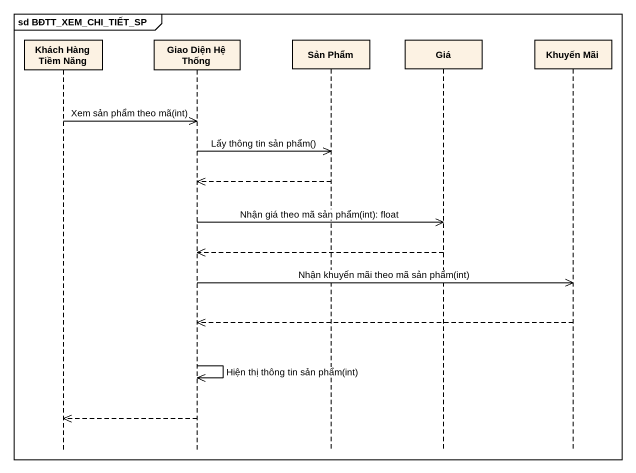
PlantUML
@startuml
mainframe sd BĐTT_XEM_CHI_TIẾT_SP
hide footbox
participant "Khách Hàng Tiềm Năng" as Khách_Hàng_Tiềm_Năng
participant "Giao Diện Hệ Thống" as Giao_Diện_Hệ_Thống
participant "Sản Phẩm" as Sản_Phẩm
participant Giá
participant "Khuyến Mãi" as Khuyến_Mãi

Khách_Hàng_Tiềm_Năng ->> Giao_Diện_Hệ_Thống : Xem sản phẩm theo mã(int)
Giao_Diện_Hệ_Thống ->> Sản_Phẩm : Lấy thông tin sản phẩm()
Sản_Phẩm -->> Giao_Diện_Hệ_Thống
Giao_Diện_Hệ_Thống ->> Giá : Nhận giá theo mã sản phẩm(int): float
Giá -->> Giao_Diện_Hệ_Thống
Giao_Diện_Hệ_Thống ->> Khuyến_Mãi : Nhận khuyến mãi theo mã sản phẩm(int)
Khuyến_Mãi -->> Giao_Diện_Hệ_Thống
Giao_Diện_Hệ_Thống ->> Giao_Diện_Hệ_Thống : Hiện thị thông tin sản phẩm(int)
Giao_Diện_Hệ_Thống -->> Khách_Hàng_Tiềm_Năng
@enduml
